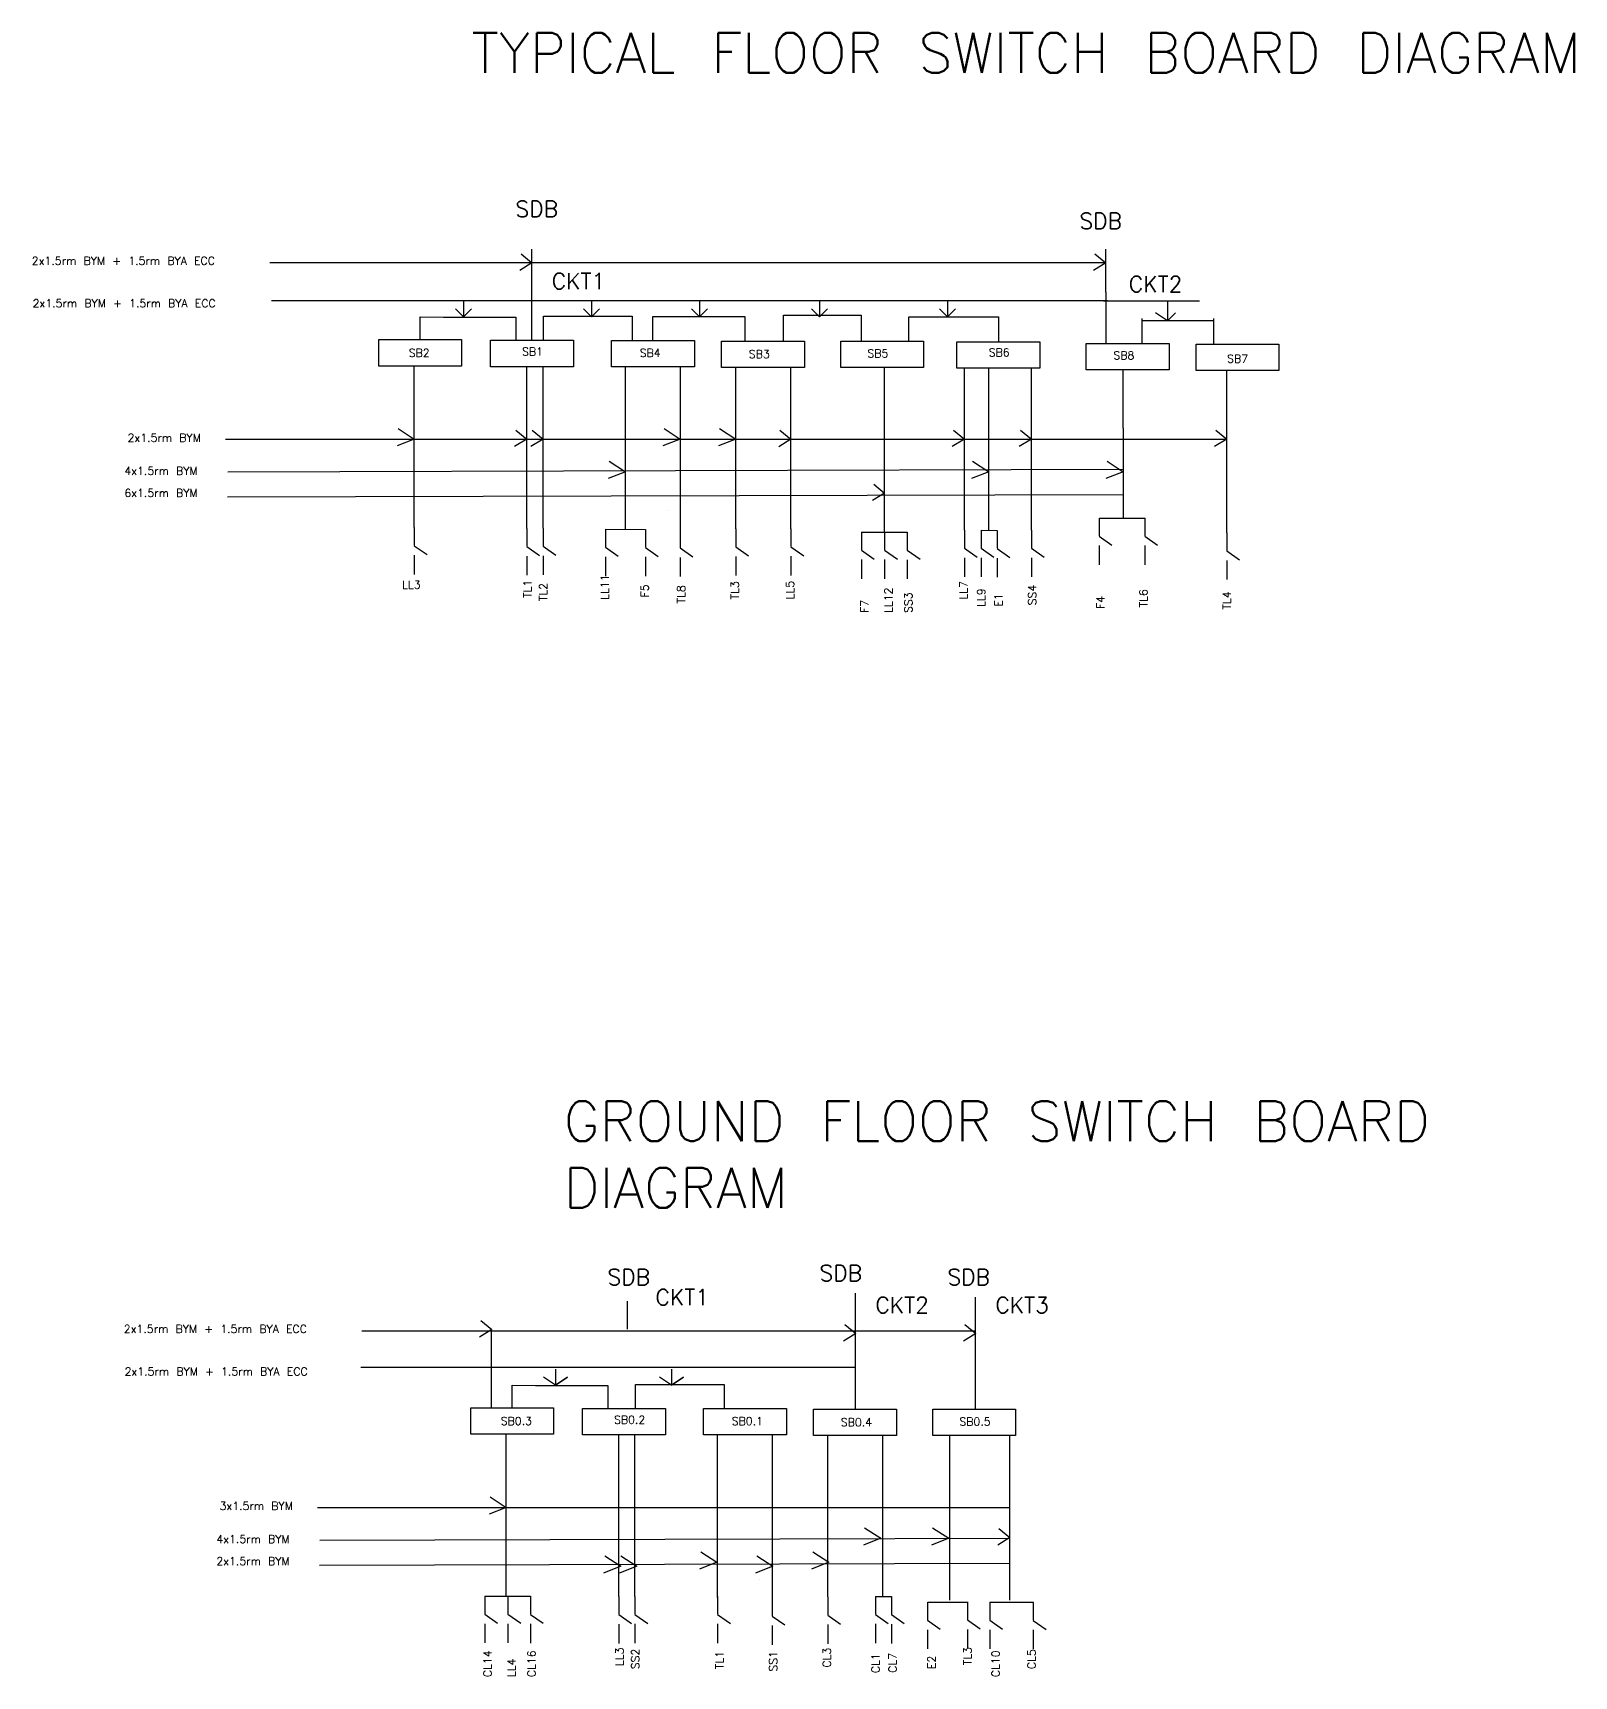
# Model space of a CAD drawing. Header units: inches. Extents: x -263 to 487, y -168 to 54.
# Drawn here: x -263.2 to -70.5, y -158.1 to 47.3 of the extents above; entities that cross this region are included whole.
import ezdxf

# ---------------------------------------------------------------- set-up
doc = ezdxf.new("R2010")
doc.units = ezdxf.units.IN
doc.header["$MEASUREMENT"] = 0
doc.layers.add('Legend', color=50, linetype='Continuous')
doc.styles.get("Standard").update_dxf_attribs({"font": 'txt.shx', "bigfont": '@extfont2.shx'})

# ---------------------------------------------------------------- blocks, each defined once
blk = doc.blocks.new('K')
for p, q in [((0, -2.22), (0, -4.46)), ((0, -4.48), (1.59, -5.6)), ((0, -5.67), (0, -8.07))]:
    blk.add_line(p, q)
blk = doc.blocks.new('SA')
for p, q in [((0, 0), (-1.52, -0.93)), ((-1.37, 1.13), (0, 0))]:
    blk.add_line(p, q)
blk = doc.blocks.new('Arrow')
for p, q in [((0, 0), (-2.16, -0.85)), ((-2.02, 1.32), (0, 0))]:
    blk.add_line(p, q)

msp = doc.modelspace()

# ---------------------------------------------------------------- linework, layer by layer
at = {"color": 2}
for p, q in [((-129.04, 18.5), (-233.52, 18.5)), ((-128.83, 13.75), (-233.31, 13.75)), ((-239.06, -3.53), (-224.9, -3.53)), ((-224.9, -3.53), (-217.35, -3.53)), ((-217.35, -3.53), (-113.9, -3.53)), ((-238.76, -7.61), (-126.85, -7.29)), ((-238.81, -10.75), (-126.9, -10.43)), ((-145.31, -115), (-222.02, -115)), ((-160.31, -119.55), (-222.15, -119.55)), ((-227.56, -137.03), (-213.4, -137.03)), ((-213.4, -137.03), (-205.85, -137.03)), ((-205.85, -137.03), (-141.02, -137.03)), ((-227.26, -141.11), (-141.02, -140.86)), ((-227.31, -144.25), (-141.07, -144.01))]:
    msp.add_line(p, q, dxfattribs=at)
for p, q in [((-200.76, 8.83), (-200.76, 20.21)), ((-129.04, 14.86), (-129.04, 20.21)), ((-129.04, 14.86), (-129.04, 8.42)), ((-209.31, 11.75), (-210.31, 12.75)), ((-209.31, 13.75), (-209.31, 11.75)), ((-209.31, 11.75), (-208.31, 12.75)), ((-208.31, 12.75), (-209.31, 11.75)), ((-193.31, 11.75), (-194.31, 12.75)), ((-193.31, 13.75), (-193.31, 11.75)), ((-193.31, 11.75), (-192.31, 12.75)), ((-192.31, 12.75), (-193.31, 11.75)), ((-179.81, 11.75), (-180.81, 12.75)), ((-179.81, 13.75), (-179.81, 11.75)), ((-179.81, 11.75), (-178.81, 12.75)), ((-178.81, 12.75), (-179.81, 11.75)), ((-164.81, 11.75), (-165.81, 12.75)), ((-164.81, 13.75), (-164.81, 11.75)), ((-164.81, 11.75), (-163.81, 12.75)), ((-163.81, 12.75), (-164.81, 11.75)), ((-148.81, 11.75), (-149.81, 12.75)), ((-148.81, 13.75), (-148.81, 11.75)), ((-148.81, 11.75), (-147.81, 12.75)), ((-147.81, 12.75), (-148.81, 11.75)), ((-214.73, 8.91), (-214.73, 11.75)), ((-214.73, 11.75), (-211.83, 11.71)), ((-211.83, 11.71), (-202.76, 11.71)), ((-202.76, 11.71), (-202.76, 8.9)), ((-199.32, 8.9), (-199.32, 11.83)), ((-199.32, 11.83), (-188.25, 11.83)), ((-188.25, 11.83), (-188.25, 8.82)), ((-185.63, 8.82), (-185.63, 11.82)), ((-185.63, 11.82), (-174.15, 11.82)), ((-174.15, 11.82), (-174.15, 8.74)), ((-169.3, 8.74), (-169.3, 11.97)), ((-169.3, 11.97), (-159.59, 11.97)), ((-159.59, 11.97), (-159.59, 8.74)), ((-153.64, 8.7), (-153.64, 11.77)), ((-153.64, 11.77), (-144.75, 11.77)), ((-144.75, 11.77), (-142.45, 11.77)), ((-142.45, 11.77), (-142.45, 8.63)), ((-124.48, 11.3), (-115.59, 11.3)), ((-124.46, 8.49), (-124.46, 11.56)), ((-115.57, 11.56), (-115.57, 8.41)), ((-215.47, -12.34), (-215.47, 5.61)), ((-201.41, -12.42), (-201.41, 5.53)), ((-199.38, -12.42), (-199.38, 5.53)), ((-189.07, -14.79), (-189.07, 5.46)), ((-182.22, 5.52), (-182.22, -14.89)), ((-175.28, -12.51), (-175.28, 5.45)), ((-168.4, -12.52), (-168.4, 5.43)), ((-156.67, -1.92), (-156.67, 5.45)), ((-146.71, -14.9), (-146.71, 5.33)), ((-143.65, -12.69), (-143.65, 5.26)), ((-138.33, -12.69), (-138.33, 5.26)), ((-126.85, -2.14), (-126.85, 5.13)), ((-113.9, -12.97), (-113.9, 4.98)), ((-156.67, -15.13), (-156.67, -1.92)), ((-126.85, -2.14), (-126.85, -12.45)), ((-126.85, -2.14), (-126.85, -12.45)), ((-215.47, -14.58), (-215.47, -12.34)), ((-201.41, -14.68), (-201.41, -12.42)), ((-199.38, -14.65), (-199.38, -12.42)), ((-183.82, -12.5), (-183.82, -12.5)), ((-175.28, -14.73), (-175.28, -12.51)), ((-168.38, -14.72), (-168.38, -12.5)), ((-143.65, -14.9), (-143.65, -12.69)), ((-138.33, -14.9), (-138.33, -12.69)), ((-129.82, -13.38), (-124.11, -13.38)), ((-126.85, -12.45), (-126.85, -13.38)), ((-113.9, -15.23), (-113.9, -12.97)), ((-191.56, -14.78), (-186.57, -14.8)), ((-159.56, -15.13), (-153.85, -15.13)), ((-144.6, -14.9), (-142.61, -14.93)), ((-160.31, -115.25), (-160.31, -110.25)), ((-145.31, -115.25), (-145.31, -110.75)), ((-188.81, -114.75), (-188.81, -111.25)), ((-205.81, -124.59), (-205.81, -114.8)), ((-160.31, -124.76), (-160.31, -115)), ((-145.31, -124.75), (-145.31, -115)), ((-203.23, -124.59), (-203.23, -121.75)), ((-203.23, -121.75), (-200.33, -121.79)), ((-200.33, -121.79), (-191.26, -121.79)), ((-191.26, -121.79), (-191.26, -124.6)), ((-187.82, -124.6), (-187.82, -121.67)), ((-187.82, -121.67), (-176.75, -121.67)), ((-176.75, -121.67), (-176.75, -124.68)), ((-203.97, -145.84), (-203.97, -127.89)), ((-189.91, -145.92), (-189.91, -127.97)), ((-187.88, -145.92), (-187.88, -127.97)), ((-177.57, -148.29), (-177.57, -128.04)), ((-170.72, -127.98), (-170.72, -148.39)), ((-163.78, -146.01), (-163.78, -128.05)), ((-156.9, -146.02), (-156.9, -128.07)), ((-148.52, -135.43), (-148.52, -128.06)), ((-141.02, -135.44), (-141.02, -128.07)), ((-148.52, -148.63), (-148.52, -135.43)), ((-141.02, -148.64), (-141.02, -135.44)), ((-203.97, -148.08), (-203.97, -145.84)), ((-189.91, -148.18), (-189.91, -145.92)), ((-187.88, -148.15), (-187.88, -145.92)), ((-172.32, -146), (-172.32, -146)), ((-163.78, -148.23), (-163.78, -146.01)), ((-156.88, -148.22), (-156.88, -146)), ((-206.66, -148.13), (-200.94, -148.13)), ((-157.82, -148.15), (-155.83, -148.18)), ((-151.26, -148.88), (-146.32, -148.88)), ((-143.53, -148.89), (-138.05, -148.89))]:
    msp.add_line(p, q)
for points in [[(-219.92, 8.91), (-209.55, 8.91), (-209.55, 5.61), (-219.92, 5.61)], [(-205.94, 8.83), (-195.58, 8.83), (-195.58, 5.53), (-205.94, 5.53)], [(-190.82, 8.82), (-180.45, 8.82), (-180.45, 5.52), (-190.82, 5.52)], [(-177.08, 8.74), (-166.71, 8.74), (-166.71, 5.45), (-177.08, 5.45)], [(-162.16, 8.74), (-151.8, 8.74), (-151.8, 5.45), (-162.16, 5.45)], [(-147.64, 8.63), (-137.27, 8.63), (-137.27, 5.33), (-147.64, 5.33)], [(-131.48, 8.42), (-121.11, 8.42), (-121.11, 5.13), (-131.48, 5.13)], [(-117.74, 8.35), (-107.38, 8.35), (-107.38, 5.05), (-117.74, 5.05)], [(-208.42, -124.59), (-198.05, -124.59), (-198.05, -127.89), (-208.42, -127.89)], [(-194.44, -124.67), (-184.08, -124.67), (-184.08, -127.97), (-194.44, -127.97)], [(-179.32, -124.68), (-168.95, -124.68), (-168.95, -127.98), (-179.32, -127.98)], [(-165.58, -124.76), (-155.21, -124.76), (-155.21, -128.05), (-165.58, -128.05)], [(-150.66, -124.76), (-140.3, -124.76), (-140.3, -128.05), (-150.66, -128.05)]]:
    msp.add_lwpolyline(points, close=True)
at = {"layer": 'Legend'}
for p, q in [((-129.31, 13.75), (-117.31, 13.75)), ((-121.31, 13.75), (-121.31, 11.25)), ((-121.31, 11.25), (-122.81, 12.25)), ((-121.31, 11.25), (-120.31, 12.25)), ((-120.31, 12.25), (-121.31, 11.25)), ((-197.81, -121.75), (-199.31, -120.75)), ((-197.81, -119.75), (-197.81, -121.75)), ((-197.81, -121.75), (-196.31, -120.75)), ((-196.31, -120.75), (-197.81, -121.75)), ((-183.31, -121.75), (-184.81, -120.75)), ((-183.31, -119.75), (-183.31, -121.75)), ((-183.31, -121.75), (-181.81, -120.75)), ((-181.81, -120.75), (-183.31, -121.75))]:
    msp.add_line(p, q, dxfattribs=at)

# ---------------------------------------------------------------- block references
at = {"color": 6}
for name, p in [('SA', (-200.76, 18.5)), ('Arrow', (-215.47, -3.53)), ('SA', (-201.41, -3.53)), ('SA', (-199.38, -3.53)), ('Arrow', (-182.22, -3.53)), ('Arrow', (-175.28, -3.53)), ('SA', (-168.4, -3.54)), ('SA', (-146.71, -3.53)), ('SA', (-138.33, -3.53)), ('SA', (-113.9, -3.53)), ('Arrow', (-189.07, -7.61)), ('Arrow', (-143.65, -7.61)), ('Arrow', (-126.85, -7.61)), ('SA', (-156.67, -10.26)), ('SA', (-205.79, -114.81)), ('SA', (-160.29, -115.31)), ('SA', (-145.29, -115.31)), ('Arrow', (-203.97, -137.03)), ('Arrow', (-157.15, -140.9)), ('Arrow', (-148.65, -140.9)), ('SA', (-141.02, -140.81)), ('Arrow', (-189.65, -144.4)), ('Arrow', (-187.65, -144.4)), ('Arrow', (-177.65, -143.9)), ('Arrow', (-170.65, -144.4)), ('Arrow', (-163.65, -143.9))]:
    msp.add_blockref(name, p, dxfattribs=at)
for name, p in [('SA', (-129.04, 18.5)), ('K', (-129.86, -11.16)), ('K', (-124.15, -11.16)), ('K', (-215.47, -12.36)), ('K', (-201.41, -12.46)), ('K', (-199.38, -12.43)), ('K', (-191.56, -12.56)), ('K', (-186.57, -12.58)), ('K', (-182.23, -12.63)), ('K', (-175.28, -12.51)), ('K', (-168.38, -12.5)), ('K', (-159.56, -12.91)), ('K', (-156.67, -12.91)), ('K', (-153.84, -12.92)), ('K', (-146.71, -12.68)), ('K', (-144.6, -12.68)), ('K', (-142.61, -12.71)), ('K', (-138.32, -12.68)), ('K', (-113.9, -13.01)), ('K', (-206.66, -145.91)), ('K', (-203.76, -145.91)), ('K', (-200.94, -145.92)), ('K', (-189.91, -145.96)), ('K', (-187.88, -145.93)), ('K', (-177.55, -145.93)), ('K', (-170.73, -146.13)), ('K', (-163.78, -146.01)), ('K', (-157.82, -145.93)), ('K', (-155.83, -145.96)), ('K', (-151.31, -146.66)), ('K', (-146.32, -146.61)), ('K', (-143.53, -146.66)), ('K', (-138.09, -146.68))]:
    msp.add_blockref(name, p)

# ---------------------------------------------------------------- texts
at = {"attachment_point": 1}
for s, width, insert, char_height in [('TYPICAL FLOOR SWITCH BOARD DIAGRAM', 131.5, (-208.31, 47.25), 5), ('LL3', 3.1181, (-216.99, -21.22), 1), ('GROUND FLOOR SWITCH BOARD DIAGRAM', 131.5, (-196.81, -86.25), 5)]:
    msp.add_mtext_dynamic_manual_height_columns(s, width=width, gutter_width=1, heights=[0], dxfattribs=dict(at, insert=insert, char_height=char_height))
for s, insert, char_height, width in [('SDB', (-202.81, 26.25), 2, 3.4801), ('SDB', (-132.31, 24.75), 2, 3.4801), ('CKT1', (-198.29, 17.23), 2, 3.4801), ('CKT2', (-126.14, 16.86), 2, 3.4801), ('SB2', (-216.16, 7.76), 1, 3.7812), ('SB1', (-202, 7.92), 1, 5.3182), ('SB4', (-187.29, 7.75), 1, 5.3182), ('SB3', (-173.65, 7.61), 1, 5.3182), ('SB5', (-158.83, 7.69), 1, 5.3182), ('SB6', (-143.66, 7.81), 1, 5.3182), ('SB8', (-128.07, 7.45), 1, 5.3182), ('SB7', (-113.86, 7.03), 1, 5.3182), ('SDB', (-164.81, -106.75), 2, 3.4801), ('SDB', (-191.31, -107.25), 2, 3.4801), ('SDB', (-148.81, -107.25), 2, 3.4801), ('CKT1', (-185.31, -109.77), 2, 3.4801), ('CKT2', (-157.83, -110.75), 2, 3.4801), ('CKT3', (-142.83, -110.75), 2, 3.4801), ('SB0.3', (-204.66, -125.74), 1, 3.7812), ('SB0.2', (-190.5, -125.58), 1, 5.3182), ('SB0.1', (-175.79, -125.75), 1, 5.3182), ('SB0.4', (-162.15, -125.89), 1, 5.3182), ('SB0.5', (-147.33, -125.81), 1, 5.3182)]:
    msp.add_mtext(s, dxfattribs=dict(at, insert=insert, char_height=char_height, width=width))
at = {"char_height": 1, "attachment_point": 1, "rotation": 90}
for s, width, heights, insert in [('TL1', 3.1181, [0], (-201.82, -23.37)), ('TL2', 1, [0], (-199.84, -23.77)), ('LL11', 1, [0], (-192.17, -23.61)), ('F5', 1, [1], (-187.17, -23.3)), ('TL8', 1, [1], (-182.61, -24.06)), ('TL3', 1, [0], (-175.9, -23.56)), ('LL5', 1, [0], (-169, -23.55)), ('LL12', 1, [0], (-156.71, -25.25)), ('LL7', 3.1181, [0], (-147.33, -23.57)), ('LL9', 3.1181, [0], (-145.1, -24.5)), ('SS4', 1, [0], (-138.72, -24.3)), ('TL6', 1, [0], (-124.82, -24.55)), ('F7', 1, [0], (-159.71, -25.25)), ('SS3', 1, [0], (-154.21, -25.25)), ('E1', 3.1181, [0], (-142.96, -24.46)), ('F4', 1, [0], (-130.21, -24.75)), ('TL4', 3.1181, [0], (-114.39, -24.82)), ('CL14', 1, [0], (-206.81, -158.25)), ('LL4', 1, [0], (-203.81, -158.25)), ('CL16', 1, [0], (-201.31, -158.25)), ('LL3', 3.1181, [0], (-190.32, -156.87)), ('SS2', 1, [0], (-188.34, -157.27)), ('TL1', 1.3623, [0], (-177.81, -157.25)), ('SS1', 1, [1], (-171.11, -157.56)), ('\\pxt0.92222;CL3', 1, [0], (-164.4, -157.06)), ('CL1', 3.1181, [0], (-158.31, -157.75)), ('CL7', 3.1181, [0], (-156.17, -157.71)), ('E2', 1, [0], (-151.31, -157.25)), ('TL3', 1, [0], (-146.81, -156.75)), ('CL10', 1, [0], (-143.3, -158.25)), ('CL5', 1, [0], (-138.81, -157.25))]:
    msp.add_mtext_dynamic_manual_height_columns(s, width=width, gutter_width=1, heights=heights, dxfattribs=dict(at, insert=insert))
at = {"layer": 'Legend', "char_height": 1, "attachment_point": 1}
for s, insert in [('2x1.5rm BYM + 1.5rm BYA ECC', (-263.28, 19.27)), ('2x1.5rm BYM + 1.5rm BYA ECC', (-263.18, 13.95)), ('2x1.5rm BYM', (-251.31, -2.85)), ('4x1.5rm BYM', (-251.71, -6.99)), ('6x1.5rm BYM', (-251.71, -9.75)), ('2x1.5rm BYM + 1.5rm BYA ECC', (-251.78, -114.23)), ('2x1.5rm BYM + 1.5rm BYA ECC', (-251.68, -119.55)), ('3x1.5rm BYM', (-239.81, -136.35)), ('4x1.5rm BYM', (-240.21, -140.49)), ('2x1.5rm BYM', (-240.21, -143.25))]:
    msp.add_mtext_dynamic_manual_height_columns(s, width=28.0373, gutter_width=1, heights=[0], dxfattribs=dict(at, insert=insert))

doc.saveas('drawing.dxf')
